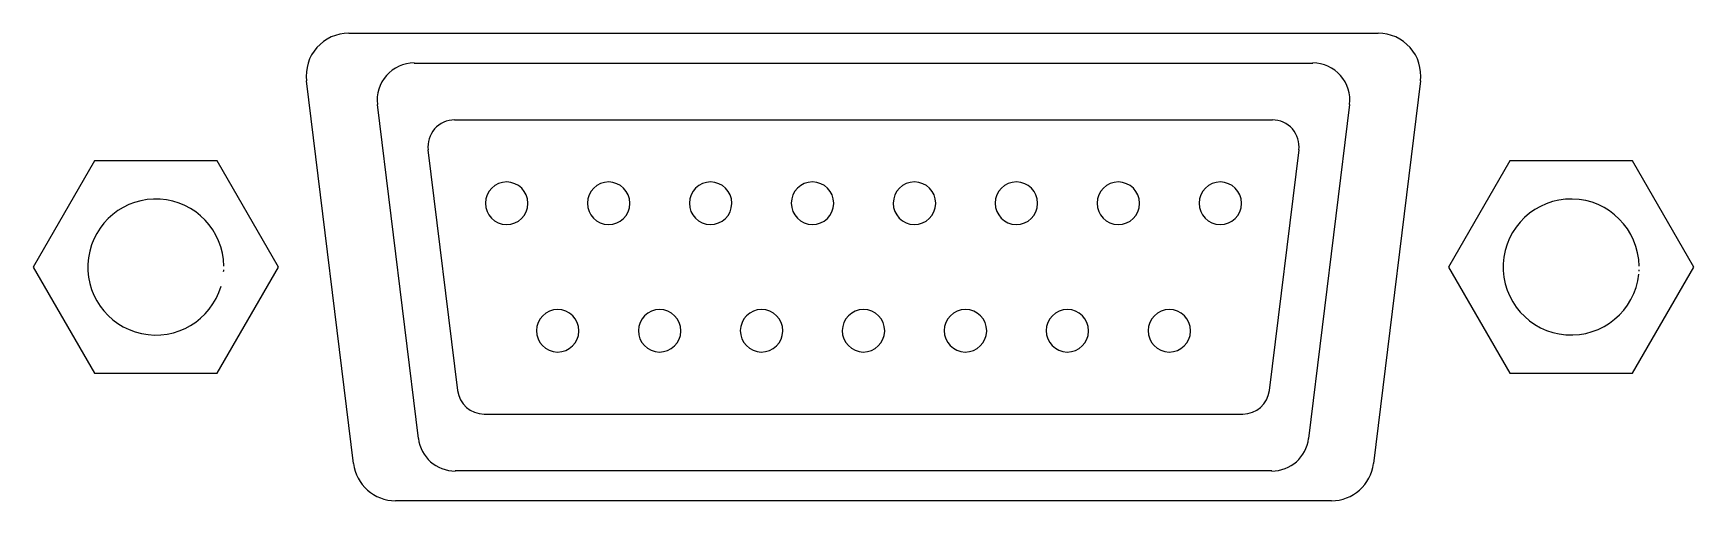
# Model space of a CAD drawing. Extents: x -2.9 to 36.2, y -5.5 to 5.5.
import ezdxf

# ---------------------------------------------------------------- set-up
doc = ezdxf.new("R2010")
doc.units = 0
doc.layers.add('KOMPONENT', color=10, linetype='CONTINUOUS')

msp = doc.modelspace()

# ---------------------------------------------------------------- linework, layer by layer
at = {"layer": 'KOMPONENT', "color": 0}
for p, q in [((4.54, 5.5), (28.78, 5.5)), ((6.084, 4.799), (27.236, 4.799)), ((4.652, -4.622), (3.548, 4.378)), ((29.772, 4.378), (28.668, -4.622)), ((6.182, -4.033), (5.218, 3.82)), ((28.102, 3.82), (27.138, -4.033)), ((7.106, -2.908), (6.411, 2.754)), ((26.909, 2.754), (26.214, -2.908)), ((-1.443, 2.5), (-2.887, 0)), ((1.443, 2.5), (-1.443, 2.5)), ((2.887, 0), (1.443, 2.5)), ((31.877, 2.5), (30.433, 0)), ((34.763, 2.5), (31.877, 2.5)), ((36.207, 0), (34.763, 2.5)), ((-2.887, 0), (-1.443, -2.5)), ((1.443, -2.5), (2.887, 0)), ((30.433, 0), (31.877, -2.5)), ((35.483, -1.253), (36.207, 0)), ((34.763, -2.5), (35.483, -1.253)), ((-1.443, -2.5), (1.443, -2.5)), ((31.877, -2.5), (34.763, -2.5)), ((26.272, -4.799), (7.048, -4.799)), ((27.675, -5.5), (5.645, -5.5))]:
    msp.add_line(p, q, dxfattribs=at)
for points in [[(7.035, 3.46), (26.285, 3.46)], [(7.73, -3.46), (25.59, -3.46)]]:
    msp.add_lwpolyline(points, dxfattribs=at)
for centre, radius, start, end in [((4.54, 4.5), 1, 90, 186.9968), ((28.78, 4.5), 1, 353.0032, 90), ((6.084, 3.927), 0.873, 90, 186.9968), ((27.236, 3.927), 0.873, 353.0032, 90), ((7.035, 2.831), 0.629, 90, 186.9968), ((26.285, 2.831), 0.629, 353.0032, 90), ((8.26, 1.5), 0.5, 0.164, 359.1426), ((10.66, 1.5), 0.5, 0.164, 359.1426), ((13.06, 1.5), 0.5, 0.164, 359.1426), ((15.46, 1.5), 0.5, 0.164, 359.1426), ((17.86, 1.5), 0.5, 0.164, 359.1426), ((20.26, 1.5), 0.5, 0.164, 359.1426), ((22.66, 1.5), 0.5, 0.164, 359.1426), ((25.06, 1.5), 0.5, 0.164, 359.1426), ((0, 0), 1.6, 0.6993, 343.5838), ((33.32, 0), 1.6, 0.722, 353.9277), ((0, 0), 1.6, 356.2027, 357.6417), ((33.32, 0), 1.6, 356.4423, 357.6701), ((9.46, -1.5), 0.5, 0.164, 359.1426), ((11.86, -1.5), 0.5, 0.164, 359.1426), ((14.26, -1.5), 0.5, 0.164, 359.1426), ((16.66, -1.5), 0.5, 0.164, 359.1426), ((19.06, -1.5), 0.5, 0.164, 359.1426), ((21.46, -1.5), 0.5, 0.164, 359.1426), ((23.86, -1.5), 0.5, 0.164, 359.1426), ((7.73, -2.831), 0.629, 186.9968, 270), ((25.59, -2.831), 0.629, 270, 353.0032), ((7.048, -3.927), 0.873, 186.9968, 270), ((26.272, -3.927), 0.873, 270, 353.0032), ((5.645, -4.5), 1, 186.9968, 270), ((27.675, -4.5), 1, 270, 353.0032)]:
    msp.add_arc(centre, radius, start, end, dxfattribs=at)

doc.saveas('drawing.dxf')
